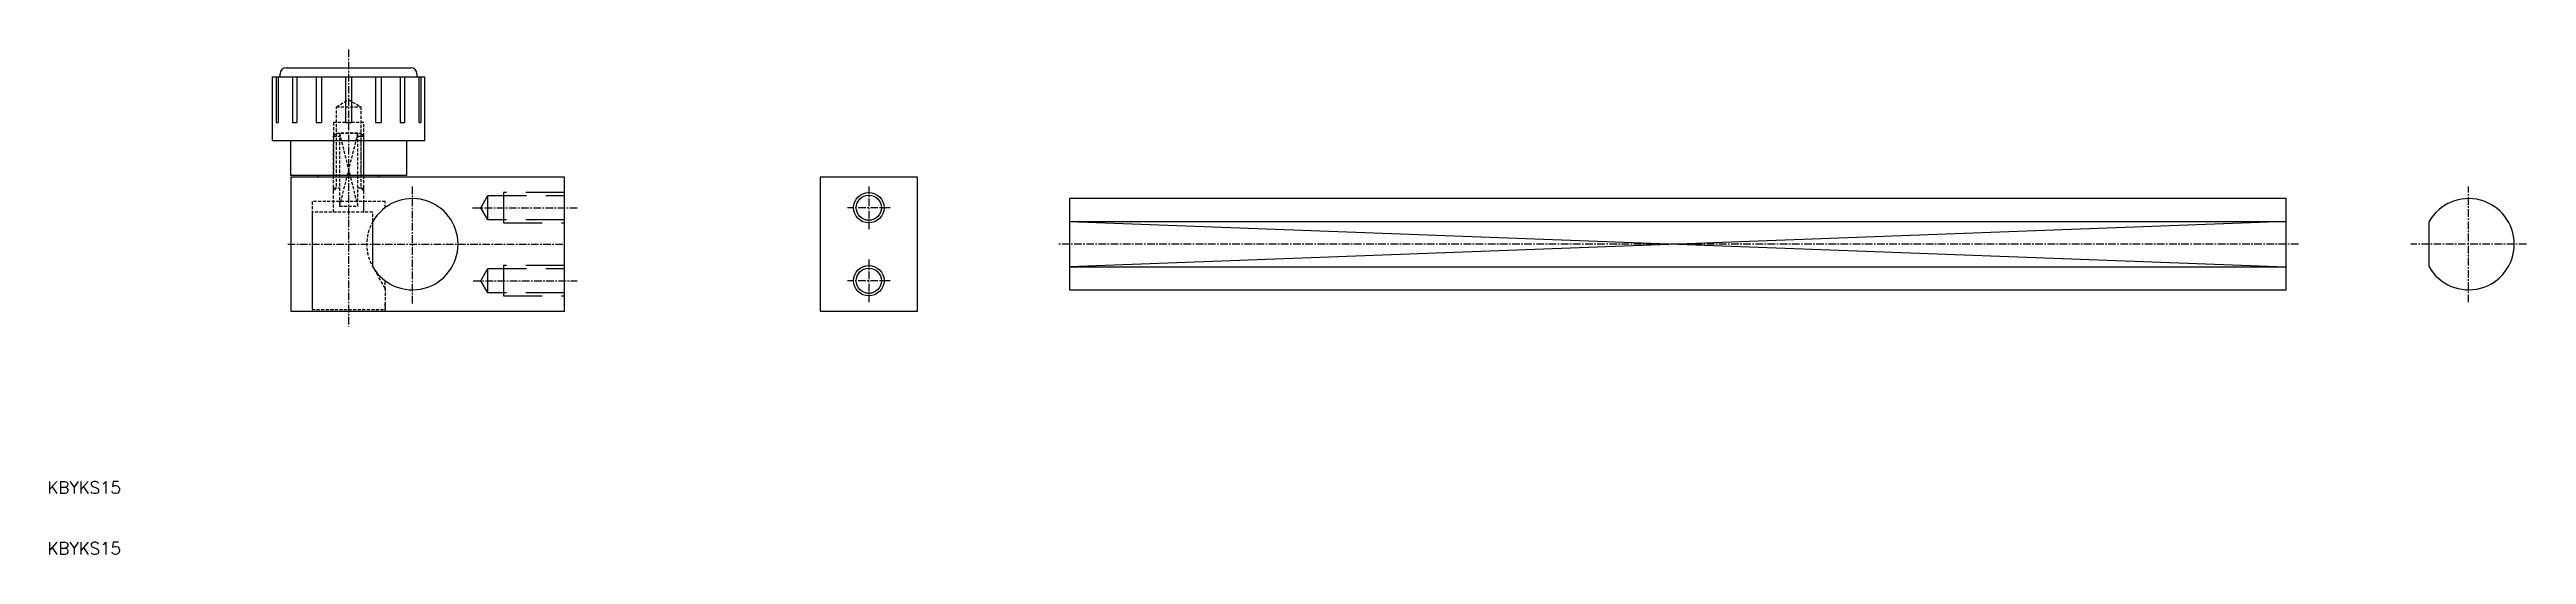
# Model space of a CAD drawing. Extents: x 10 to 418, y 10 to 93.
import ezdxf

# ---------------------------------------------------------------- set-up
doc = ezdxf.new("R2010")
doc.units = 0
for name, pattern in [('CENTER', [2, 1.25, -0.25, 0.25, -0.25]), ('DASHED', [0.75, 0.5, -0.25]), ('HIDDEN', [9.525, 6.35, -3.175])]:
    doc.linetypes.add(name, pattern=pattern)
doc.layers.get('0').update_dxf_attribs({"linetype": 'CONTINUOUS'})
doc.layers.add('CENTER', color=1, linetype='CENTER')
doc.styles.get("Standard").update_dxf_attribs({"font": 'txt.shx', "bigfont": 'bigfont.shx'})

msp = doc.modelspace()

# ---------------------------------------------------------------- linework, layer by layer
at = {"color": 7, "linetype": 'CONTINUOUS'}
for p, q in [((49.25, 90), (69.75, 90)), ((47, 78), (47, 88.5)), ((47, 88.5), (48.25, 88.5)), ((47.59, 88.5), (47.59, 81)), ((47.93, 88.5), (47.93, 81)), ((48.25, 88.5), (48.25, 89)), ((48.25, 88.5), (70.75, 88.5)), ((50.31, 88.5), (50.31, 81)), ((51.02, 88.5), (51.02, 81)), ((54.16, 88.5), (54.16, 81)), ((55.08, 88.5), (55.08, 81)), ((59, 88.5), (59, 81)), ((60, 88.5), (60, 81)), ((63.92, 88.5), (63.92, 81)), ((64.84, 88.5), (64.84, 81)), ((67.98, 88.5), (67.98, 81)), ((68.69, 88.5), (68.69, 81)), ((70.75, 89), (70.75, 88.5)), ((70.75, 88.5), (72, 88.5)), ((71.07, 88.5), (71.07, 81)), ((71.41, 88.5), (71.41, 81)), ((72, 88.5), (72, 78)), ((50, 78), (47, 78)), ((47.59, 81), (47.93, 81)), ((69, 78), (50, 78)), ((50, 72.3), (50, 78)), ((50.31, 81), (51.02, 81)), ((54.16, 81), (55.08, 81)), ((59, 81), (60, 81)), ((63.92, 81), (64.84, 81)), ((67.98, 81), (68.69, 81)), ((72, 78), (69, 78)), ((69, 78), (69, 72.3)), ((71.07, 81), (71.41, 81)), ((54.5, 72.3), (50, 72.3)), ((54.5, 72), (54.5, 72.3)), ((64.5, 72.3), (54.5, 72.3)), ((64.5, 72), (54.5, 72)), ((64.5, 72.3), (64.5, 72)), ((69, 72.3), (64.5, 72.3)), ((153.03, 72), (137.03, 72)), ((137.03, 72), (137.03, 50)), ((153.03, 50), (153.03, 72)), ((378.04, 68.5), (178.04, 68.5)), ((178.04, 68.5), (178.04, 53.5)), ((378.04, 53.5), (378.04, 68.5)), ((63.5, 57.26), (63.5, 64.74)), ((178.04, 64.74), (378.04, 64.74)), ((401.54, 57.26), (401.54, 64.74)), ((178.04, 57.26), (378.04, 57.26)), ((178.04, 53.5), (378.04, 53.5)), ((137.03, 50), (153.03, 50))]:
    msp.add_line(p, q, dxfattribs=at)
at = {"color": 3, "linetype": 'DASHED'}
for p, q in [((57.5, 83.6), (59.5, 84.75)), ((57.5, 72), (57.5, 83.6)), ((57.5, 83.6), (61.5, 83.6)), ((59.5, 84.75), (61.5, 83.6)), ((61.5, 83.6), (61.5, 72)), ((57, 81), (57, 72)), ((62, 81), (57, 81)), ((57, 78.77), (57.49, 79.26)), ((57, 78.77), (57.49, 79.26)), ((57, 78.77), (58.13, 78.77)), ((57, 70.26), (57, 78.77)), ((57, 78.77), (58, 78.77)), ((57, 70.26), (57, 78.77)), ((57.49, 79.26), (61.51, 79.26)), ((57.49, 79.26), (57.49, 70.26)), ((57.49, 79.26), (61.51, 79.26)), ((57.49, 79.26), (57.49, 70.26)), ((61, 79.26), (58, 67.26)), ((58, 79.26), (61, 67.26)), ((61, 79.26), (58, 79.26)), ((58, 79.26), (58, 67.26)), ((60.87, 78.77), (62, 78.77)), ((61, 67.26), (61, 79.26)), ((61, 78.77), (62, 78.77)), ((62, 78.77), (61.51, 79.26)), ((61.51, 79.26), (61.51, 70.26)), ((62, 78.77), (61.51, 79.26)), ((61.51, 79.26), (61.51, 70.26)), ((62, 72), (62, 81)), ((62, 70.26), (62, 78.77)), ((62, 70.26), (62, 78.77)), ((57, 69.77), (57, 70.26)), ((57.49, 70.26), (57, 69.77)), ((57, 69.77), (57, 70.26)), ((57.49, 70.26), (57, 69.77)), ((57, 70.26), (58, 70.26)), ((57, 66.26), (57, 69.77)), ((57, 66.26), (57, 69.77)), ((61, 70.26), (62, 70.26)), ((61, 70.26), (62, 70.26)), ((61.51, 70.26), (62, 69.77)), ((61.51, 70.26), (62, 69.77)), ((62, 69.77), (62, 70.26)), ((62, 69.77), (62, 70.26)), ((62, 66.26), (62, 69.77)), ((62, 66.26), (62, 69.77)), ((53.5, 66.5), (53.5, 51.5)), ((53.5, 66.26), (53.5, 50.26)), ((63.5, 66.26), (53.5, 66.26)), ((62, 66.26), (57, 66.26)), ((62, 66.26), (57, 66.26)), ((58, 67.26), (61, 67.26)), ((62, 66.5), (62, 68.01)), ((63.5, 57.26), (63.5, 66.26)), ((65.5, 53.79), (63.5, 57.26)), ((65.5, 53.79), (65.5, 50.26)), ((53.5, 50.26), (65.5, 50.26))]:
    msp.add_line(p, q, dxfattribs=at)
at = {"color": 3, "linetype": 'HIDDEN'}
for p, q in [((85, 69.5), (85, 64.5)), ((95, 69.5), (85, 69.5)), ((81.25, 67), (82.4, 69)), ((82.4, 65), (81.25, 67)), ((82.4, 65), (82.4, 69)), ((82.4, 69), (95, 69)), ((95, 65), (82.4, 65)), ((85, 64.5), (95, 64.5)), ((85, 57.5), (85, 52.5)), ((95, 57.5), (85, 57.5)), ((81.25, 55), (82.4, 57)), ((82.4, 53), (81.25, 55)), ((82.4, 53), (82.4, 57)), ((82.4, 57), (95, 57)), ((95, 53), (82.4, 53)), ((85, 52.5), (95, 52.5))]:
    msp.add_line(p, q, dxfattribs=at)
at = {"color": 7, "linetype": 'CONTINUOUS'}
msp.add_lwpolyline([(50, 50), (95, 50), (95, 72), (50, 72)], close=True, dxfattribs=at)
at = {"color": 3, "linetype": 'DASHED'}
for points in [[(65.5, 67), (65.5, 68), (53.5, 68), (53.5, 50)], [(65.5, 53.55), (65.5, 55)], [(53.5, 50), (65.5, 50), (65.5, 51.45)]]:
    msp.add_lwpolyline(points, dxfattribs=at)
at = {"color": 3, "linetype": 'CONTINUOUS'}
for points in [[(378.04, 64.74), (178.04, 57.26)], [(178.04, 64.74), (378.04, 57.26)]]:
    msp.add_lwpolyline(points, dxfattribs=at)
for centre in [(145.03, 67), (145.03, 55)]:
    msp.add_circle(centre, 2.5, dxfattribs=at)
at = {"color": 7, "linetype": 'CONTINUOUS'}
for centre in [(145.03, 67), (145.03, 55)]:
    msp.add_circle(centre, 2.07, dxfattribs=at)
for centre, radius, start, end in [((49.25, 89), 1, 90, 180), ((69.75, 89), 1, 0, 90), ((70, 61), 7.5, 209.9264, 150.0736), ((408.04, 61), 7.5, 209.9264, 150.0736)]:
    msp.add_arc(centre, radius, start, end, dxfattribs=at)
at = {"color": 3, "linetype": 'DASHED'}
msp.add_arc((70, 61), 7.5, 150.0736, 209.9264, dxfattribs=at)
at = {"layer": 'CENTER', "color": 1, "linetype": 'CENTER'}
for p, q in [((59.5, 93), (59.5, 69)), ((59.5, 73.05), (59.5, 47.46)), ((70, 51.25), (70, 70.75)), ((145.03, 70.5), (145.03, 63.5)), ((408.04, 51.5), (408.04, 70.5)), ((79.88, 67), (97.06, 67)), ((148.53, 67), (141.53, 67)), ((49.5, 61), (95, 61)), ((145.03, 58.5), (145.03, 51.5)), ((380.04, 61), (176.04, 61)), ((417.54, 61), (398.54, 61)), ((80, 55), (97.06, 55)), ((148.53, 55), (141.53, 55))]:
    msp.add_line(p, q, dxfattribs=at)

# ---------------------------------------------------------------- texts
at = {"color": 7, "linetype": 'CONTINUOUS'}
for p in [(10, 20), (10, 10)]:
    msp.add_text('KBYKS15', height=2, dxfattribs=at).set_placement(p)

doc.saveas('drawing.dxf')
